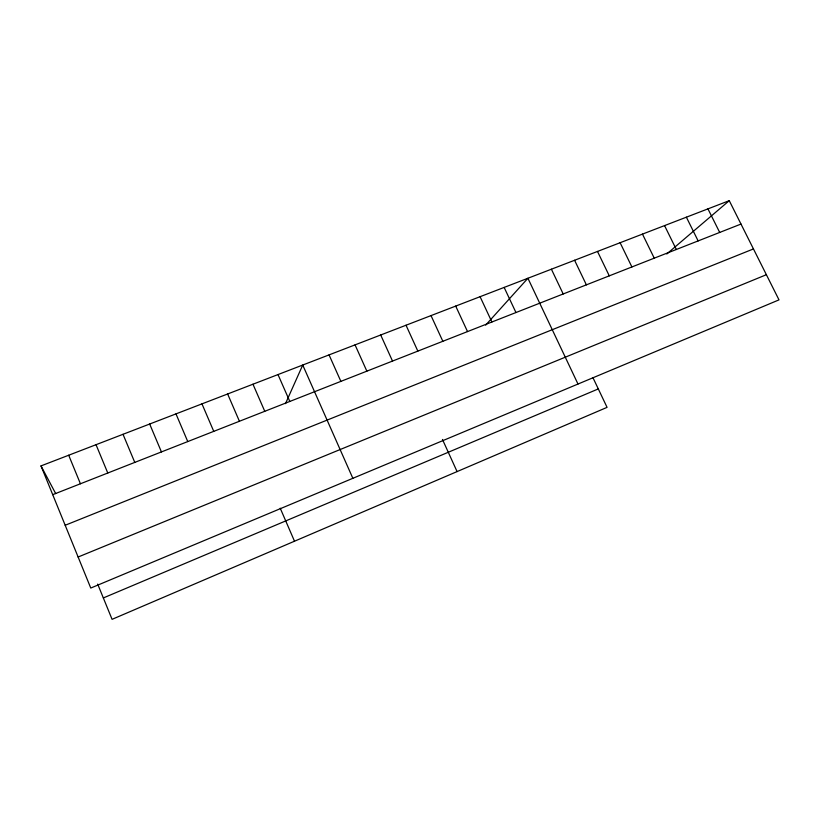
<?xml version="1.0" encoding="UTF-8"?>
<svg xmlns="http://www.w3.org/2000/svg" width="820" height="820" viewBox="0 0 820 820"><rect width="100%" height="100%" fill="white"/><g stroke="black" fill="none" stroke-linecap="round" stroke-linejoin="round"><path stroke-width="1.23" d="M285.483 403.645L302.734 365.043L352.846 478.306M485.655 325.12L527.916 278.257L577.987 384.037M666.783 253.985L729.257 200.664L779 299.874L90.764 588.053L41 465.904L729.257 200.664M103.34 597.944L598.303 388.916M78.125 557.016L766.382 274.71M65.19 525.261L753.457 248.931M52.716 494.665L740.993 224.065M41 465.904L55.688 493.589M707.947 208.874L719.693 232.439M686.381 217.187L698.138 240.916M664.559 225.602L676.326 249.485M642.47 234.11L654.247 258.167M620.115 242.72L631.892 266.951M597.493 251.443L609.28 275.848M574.584 260.268L586.382 284.847M551.399 269.206L563.197 293.97M593.014 377.794L607.066 407.356L112.073 619.336L97.682 584.096M504.146 287.42L515.954 312.533M480.079 296.686L491.897 321.993M455.705 306.085L467.523 331.577M431.023 315.597L442.841 341.284M406.023 325.232L417.841 351.114M442.462 439.448L457.078 471.592M380.695 334.99L392.513 361.066M355.05 344.871L366.858 371.152M329.056 354.896L340.874 381.372M278 374.566L289.808 401.452M252.97 384.211L264.768 411.291M280.225 508.215L294.503 541.21M227.632 393.979L239.419 421.265M201.966 403.87L213.753 431.351M175.982 413.885L187.76 441.57M149.671 424.022L161.438 451.922M123.02 434.292L134.777 462.398M96.032 444.696L107.779 473.017M68.695 455.233L80.432 483.769"/></g></svg>
